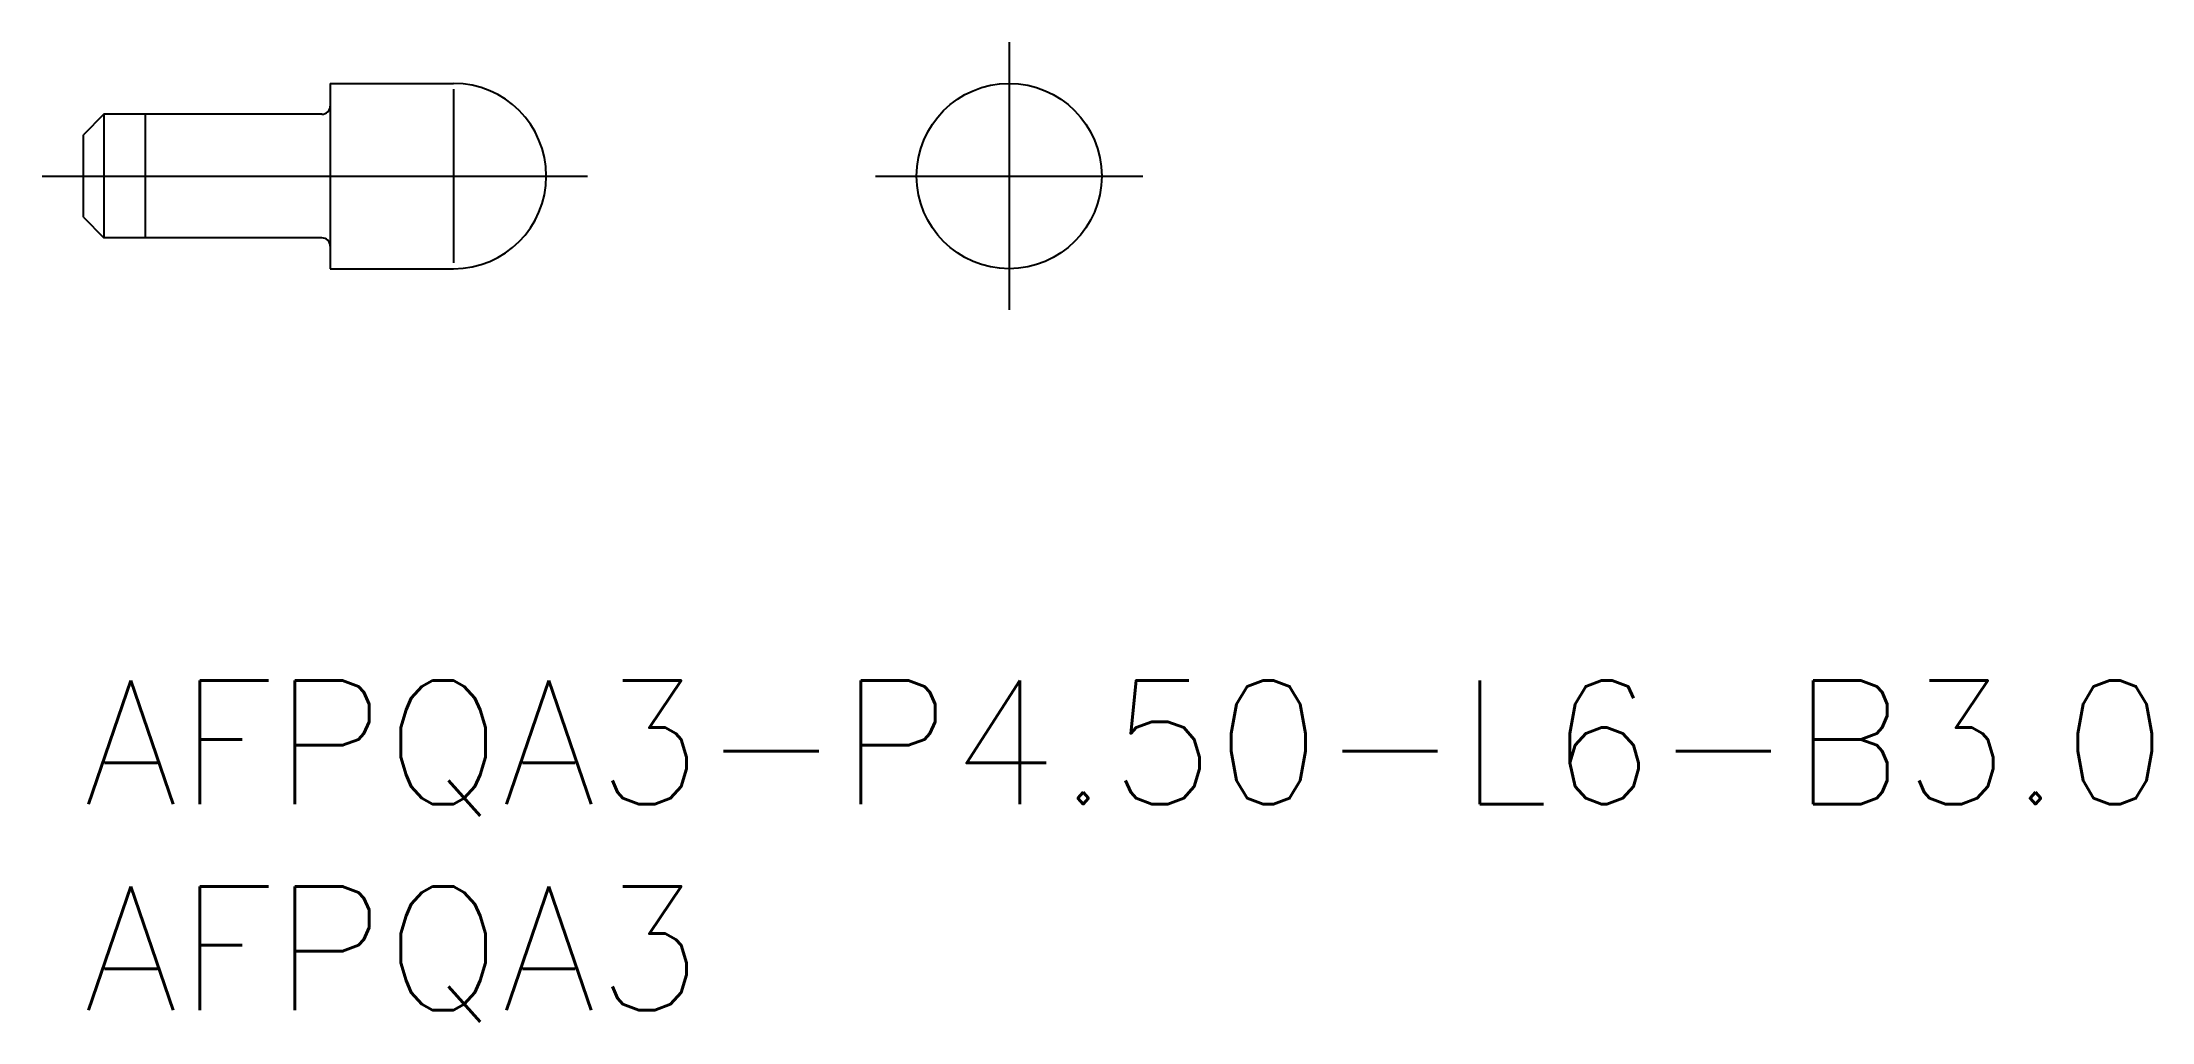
# Model space of a CAD drawing. Extents: x -1 to 50.3, y -8.3 to 15.5.
import ezdxf

# ---------------------------------------------------------------- set-up
doc = ezdxf.new("R2010")
doc.units = 0
doc.header["$LTSCALE"] = 0.5
doc.linetypes.add('CENTER', pattern=[50.8, 31.75, -6.35, 6.35, -6.35])
for name, color, linetype in [('MSM_CENTER', 1, 'CENTER'), ('MSM_CONTINUOUS', 7, 'CONTINUOUS'), ('MSM_NARROW', 5, 'CONTINUOUS'), ('MSM_PART_NUMBER', 7, 'CONTINUOUS')]:
    doc.layers.add(name, color=color, linetype=linetype)
doc.styles.get("Standard").update_dxf_attribs({"font": 'txt.shx', "height": 3, "bigfont": 'bigfont.shx'})

# ---------------------------------------------------------------- blocks, each defined once
blk = doc.blocks.new('*U13')
at = {"layer": 'MSM_PART_NUMBER'}
blk.add_text('AFPQA3-P4.50-L6-B3.0', height=3, dxfattribs=at).set_placement((0, -3))
blk = doc.blocks.new('*U14')
at = {"layer": 'MSM_PART_NUMBER'}
blk.add_text('AFPQA3', height=3, dxfattribs=at).set_placement((0, -8))

msp = doc.modelspace()

# ---------------------------------------------------------------- linework, layer by layer
at = {"layer": 'MSM_CENTER'}
for p, q in [((22.5, 15.5), (22.5, 9)), ((-1, 12.25), (12.25, 12.25)), ((19.25, 12.25), (25.75, 12.25))]:
    msp.add_line(p, q, dxfattribs=at)
at = {"layer": 'MSM_CONTINUOUS'}
for p, q in [((6, 14.5), (6, 10)), ((6, 14.5), (9, 14.5)), ((0.5, 13.75), (0, 13.25)), ((5.8, 13.75), (0.5, 13.75)), ((0.5, 13.75), (0.5, 10.75)), ((0, 11.25), (0, 13.25)), ((0, 11.25), (0.5, 10.75)), ((5.8, 10.75), (0.5, 10.75)), ((6, 10), (9, 10))]:
    msp.add_line(p, q, dxfattribs=at)
msp.add_circle((22.5, 12.25), 2.25, dxfattribs=at)
for centre, radius, start, end in [((9, 12.25), 2.25, 270, 90), ((5.8, 13.95), 0.2, 270, 0), ((5.8, 10.55), 0.2, 0, 90)]:
    msp.add_arc(centre, radius, start, end, dxfattribs=at)
at = {"layer": 'MSM_NARROW'}
for p, q in [((9, 14.36), (9, 10.14)), ((1.5, 13.75), (1.5, 10.75))]:
    msp.add_line(p, q, dxfattribs=at)

# ---------------------------------------------------------------- block references
at = {"layer": 'MSM_CONTINUOUS'}
for name in ['*U13', '*U14']:
    msp.add_blockref(name, (0, 0), dxfattribs=at)

doc.saveas('drawing.dxf')
